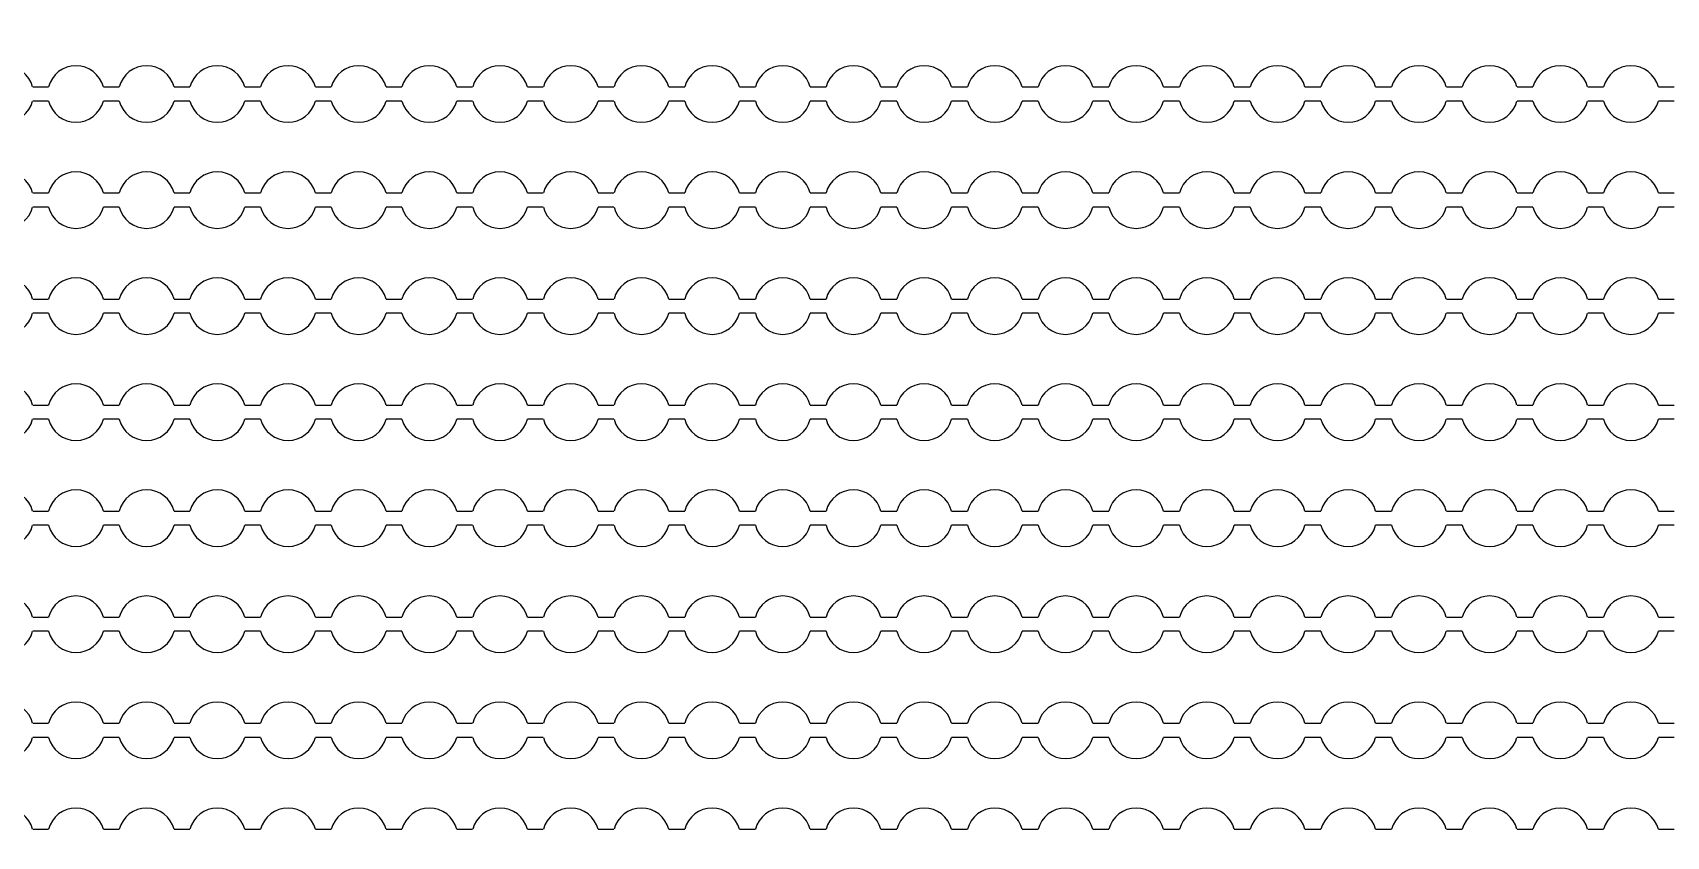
# Model space of a CAD drawing. Extents: x 4056 to 105656, y 4120 to 105720.
# Drawn here: x 64891 to 66047, y 76899 to 77468 of the extents above; entities that cross this region are included whole.
import ezdxf

# ---------------------------------------------------------------- set-up
doc = ezdxf.new("R2010")
doc.units = 13
doc.header["$MEASUREMENT"] = 0
doc.layers.add('Main Layer', color=7, linetype='Continuous', lineweight=0)

msp = doc.modelspace()

# ---------------------------------------------------------------- linework, layer by layer
for p, q in [((64890.9, 77429.2), (64902.1, 77429.2)), ((64940.9, 77429.2), (64952.1, 77429.2)), ((64990.9, 77429.2), (65002.1, 77429.2)), ((65040.9, 77429.2), (65052.1, 77429.2)), ((65090.9, 77429.2), (65102.1, 77429.2)), ((65140.9, 77429.2), (65152.1, 77429.2)), ((65190.9, 77429.2), (65202.1, 77429.2)), ((65240.9, 77429.2), (65252.1, 77429.2)), ((65290.9, 77429.2), (65302.1, 77429.2)), ((65340.9, 77429.2), (65352.1, 77429.2)), ((65390.9, 77429.2), (65402.1, 77429.2)), ((65440.9, 77429.2), (65452.1, 77429.2)), ((65490.9, 77429.2), (65502.1, 77429.2)), ((65540.9, 77429.2), (65552.1, 77429.2)), ((65590.9, 77429.2), (65602.1, 77429.2)), ((65640.9, 77429.2), (65652.1, 77429.2)), ((65690.9, 77429.2), (65702.1, 77429.2)), ((65740.9, 77429.2), (65752.1, 77429.2)), ((65790.9, 77429.2), (65802.1, 77429.2)), ((65840.9, 77429.2), (65852.1, 77429.2)), ((65890.9, 77429.2), (65902.1, 77429.2)), ((65940.9, 77429.2), (65952.1, 77429.2)), ((65990.9, 77429.2), (66002.1, 77429.2)), ((66040.9, 77429.2), (66052.1, 77429.2)), ((64902.1, 77419.2), (64890.9, 77419.2)), ((64952.1, 77419.2), (64940.9, 77419.2)), ((65002.1, 77419.2), (64990.9, 77419.2)), ((65052.1, 77419.2), (65040.9, 77419.2)), ((65102.1, 77419.2), (65090.9, 77419.2)), ((65152.1, 77419.2), (65140.9, 77419.2)), ((65202.1, 77419.2), (65190.9, 77419.2)), ((65252.1, 77419.2), (65240.9, 77419.2)), ((65302.1, 77419.2), (65290.9, 77419.2)), ((65352.1, 77419.2), (65340.9, 77419.2)), ((65402.1, 77419.2), (65390.9, 77419.2)), ((65452.1, 77419.2), (65440.9, 77419.2)), ((65502.1, 77419.2), (65490.9, 77419.2)), ((65552.1, 77419.2), (65540.9, 77419.2)), ((65602.1, 77419.2), (65590.9, 77419.2)), ((65652.1, 77419.2), (65640.9, 77419.2)), ((65702.1, 77419.2), (65690.9, 77419.2)), ((65752.1, 77419.2), (65740.9, 77419.2)), ((65802.1, 77419.2), (65790.9, 77419.2)), ((65852.1, 77419.2), (65840.9, 77419.2)), ((65902.1, 77419.2), (65890.9, 77419.2)), ((65952.1, 77419.2), (65940.9, 77419.2)), ((66002.1, 77419.2), (65990.9, 77419.2)), ((66052.1, 77419.2), (66040.9, 77419.2)), ((64890.9, 77354.2), (64902.1, 77354.2)), ((64940.9, 77354.2), (64952.1, 77354.2)), ((64990.9, 77354.2), (65002.1, 77354.2)), ((65040.9, 77354.2), (65052.1, 77354.2)), ((65090.9, 77354.2), (65102.1, 77354.2)), ((65140.9, 77354.2), (65152.1, 77354.2)), ((65190.9, 77354.2), (65202.1, 77354.2)), ((65240.9, 77354.2), (65252.1, 77354.2)), ((65290.9, 77354.2), (65302.1, 77354.2)), ((65340.9, 77354.2), (65352.1, 77354.2)), ((65390.9, 77354.2), (65402.1, 77354.2)), ((65440.9, 77354.2), (65452.1, 77354.2)), ((65490.9, 77354.2), (65502.1, 77354.2)), ((65540.9, 77354.2), (65552.1, 77354.2)), ((65590.9, 77354.2), (65602.1, 77354.2)), ((65640.9, 77354.2), (65652.1, 77354.2)), ((65690.9, 77354.2), (65702.1, 77354.2)), ((65740.9, 77354.2), (65752.1, 77354.2)), ((65790.9, 77354.2), (65802.1, 77354.2)), ((65840.9, 77354.2), (65852.1, 77354.2)), ((65890.9, 77354.2), (65902.1, 77354.2)), ((65940.9, 77354.2), (65952.1, 77354.2)), ((65990.9, 77354.2), (66002.1, 77354.2)), ((66040.9, 77354.2), (66052.1, 77354.2)), ((64902.1, 77344.2), (64890.9, 77344.2)), ((64952.1, 77344.2), (64940.9, 77344.2)), ((65002.1, 77344.2), (64990.9, 77344.2)), ((65052.1, 77344.2), (65040.9, 77344.2)), ((65102.1, 77344.2), (65090.9, 77344.2)), ((65152.1, 77344.2), (65140.9, 77344.2)), ((65202.1, 77344.2), (65190.9, 77344.2)), ((65252.1, 77344.2), (65240.9, 77344.2)), ((65302.1, 77344.2), (65290.9, 77344.2)), ((65352.1, 77344.2), (65340.9, 77344.2)), ((65402.1, 77344.2), (65390.9, 77344.2)), ((65452.1, 77344.2), (65440.9, 77344.2)), ((65502.1, 77344.2), (65490.9, 77344.2)), ((65552.1, 77344.2), (65540.9, 77344.2)), ((65602.1, 77344.2), (65590.9, 77344.2)), ((65652.1, 77344.2), (65640.9, 77344.2)), ((65702.1, 77344.2), (65690.9, 77344.2)), ((65752.1, 77344.2), (65740.9, 77344.2)), ((65802.1, 77344.2), (65790.9, 77344.2)), ((65852.1, 77344.2), (65840.9, 77344.2)), ((65902.1, 77344.2), (65890.9, 77344.2)), ((65952.1, 77344.2), (65940.9, 77344.2)), ((66002.1, 77344.2), (65990.9, 77344.2)), ((66052.1, 77344.2), (66040.9, 77344.2)), ((64890.9, 77279.2), (64902.1, 77279.2)), ((64940.9, 77279.2), (64952.1, 77279.2)), ((64990.9, 77279.2), (65002.1, 77279.2)), ((65040.9, 77279.2), (65052.1, 77279.2)), ((65090.9, 77279.2), (65102.1, 77279.2)), ((65140.9, 77279.2), (65152.1, 77279.2)), ((65190.9, 77279.2), (65202.1, 77279.2)), ((65240.9, 77279.2), (65252.1, 77279.2)), ((65290.9, 77279.2), (65302.1, 77279.2)), ((65340.9, 77279.2), (65352.1, 77279.2)), ((65390.9, 77279.2), (65402.1, 77279.2)), ((65440.9, 77279.2), (65452.1, 77279.2)), ((65490.9, 77279.2), (65502.1, 77279.2)), ((65540.9, 77279.2), (65552.1, 77279.2)), ((65590.9, 77279.2), (65602.1, 77279.2)), ((65640.9, 77279.2), (65652.1, 77279.2)), ((65690.9, 77279.2), (65702.1, 77279.2)), ((65740.9, 77279.2), (65752.1, 77279.2)), ((65790.9, 77279.2), (65802.1, 77279.2)), ((65840.9, 77279.2), (65852.1, 77279.2)), ((65890.9, 77279.2), (65902.1, 77279.2)), ((65940.9, 77279.2), (65952.1, 77279.2)), ((65990.9, 77279.2), (66002.1, 77279.2)), ((66040.9, 77279.2), (66052.1, 77279.2)), ((64902.1, 77269.2), (64890.9, 77269.2)), ((64952.1, 77269.2), (64940.9, 77269.2)), ((65002.1, 77269.2), (64990.9, 77269.2)), ((65052.1, 77269.2), (65040.9, 77269.2)), ((65102.1, 77269.2), (65090.9, 77269.2)), ((65152.1, 77269.2), (65140.9, 77269.2)), ((65202.1, 77269.2), (65190.9, 77269.2)), ((65252.1, 77269.2), (65240.9, 77269.2)), ((65302.1, 77269.2), (65290.9, 77269.2)), ((65352.1, 77269.2), (65340.9, 77269.2)), ((65402.1, 77269.2), (65390.9, 77269.2)), ((65452.1, 77269.2), (65440.9, 77269.2)), ((65502.1, 77269.2), (65490.9, 77269.2)), ((65552.1, 77269.2), (65540.9, 77269.2)), ((65602.1, 77269.2), (65590.9, 77269.2)), ((65652.1, 77269.2), (65640.9, 77269.2)), ((65702.1, 77269.2), (65690.9, 77269.2)), ((65752.1, 77269.2), (65740.9, 77269.2)), ((65802.1, 77269.2), (65790.9, 77269.2)), ((65852.1, 77269.2), (65840.9, 77269.2)), ((65902.1, 77269.2), (65890.9, 77269.2)), ((65952.1, 77269.2), (65940.9, 77269.2)), ((66002.1, 77269.2), (65990.9, 77269.2)), ((66052.1, 77269.2), (66040.9, 77269.2)), ((64890.9, 77204.2), (64902.1, 77204.2)), ((64940.9, 77204.2), (64952.1, 77204.2)), ((64990.9, 77204.2), (65002.1, 77204.2)), ((65040.9, 77204.2), (65052.1, 77204.2)), ((65090.9, 77204.2), (65102.1, 77204.2)), ((65140.9, 77204.2), (65152.1, 77204.2)), ((65190.9, 77204.2), (65202.1, 77204.2)), ((65240.9, 77204.2), (65252.1, 77204.2)), ((65290.9, 77204.2), (65302.1, 77204.2)), ((65340.9, 77204.2), (65352.1, 77204.2)), ((65390.9, 77204.2), (65402.1, 77204.2)), ((65440.9, 77204.2), (65452.1, 77204.2)), ((65490.9, 77204.2), (65502.1, 77204.2)), ((65540.9, 77204.2), (65552.1, 77204.2)), ((65590.9, 77204.2), (65602.1, 77204.2)), ((65640.9, 77204.2), (65652.1, 77204.2)), ((65690.9, 77204.2), (65702.1, 77204.2)), ((65740.9, 77204.2), (65752.1, 77204.2)), ((65790.9, 77204.2), (65802.1, 77204.2)), ((65840.9, 77204.2), (65852.1, 77204.2)), ((65890.9, 77204.2), (65902.1, 77204.2)), ((65940.9, 77204.2), (65952.1, 77204.2)), ((65990.9, 77204.2), (66002.1, 77204.2)), ((66040.9, 77204.2), (66052.1, 77204.2)), ((64902.1, 77194.2), (64890.9, 77194.2)), ((64952.1, 77194.2), (64940.9, 77194.2)), ((65002.1, 77194.2), (64990.9, 77194.2)), ((65052.1, 77194.2), (65040.9, 77194.2)), ((65102.1, 77194.2), (65090.9, 77194.2)), ((65152.1, 77194.2), (65140.9, 77194.2)), ((65202.1, 77194.2), (65190.9, 77194.2)), ((65252.1, 77194.2), (65240.9, 77194.2)), ((65302.1, 77194.2), (65290.9, 77194.2)), ((65352.1, 77194.2), (65340.9, 77194.2)), ((65402.1, 77194.2), (65390.9, 77194.2)), ((65452.1, 77194.2), (65440.9, 77194.2)), ((65502.1, 77194.2), (65490.9, 77194.2)), ((65552.1, 77194.2), (65540.9, 77194.2)), ((65602.1, 77194.2), (65590.9, 77194.2)), ((65652.1, 77194.2), (65640.9, 77194.2)), ((65702.1, 77194.2), (65690.9, 77194.2)), ((65752.1, 77194.2), (65740.9, 77194.2)), ((65802.1, 77194.2), (65790.9, 77194.2)), ((65852.1, 77194.2), (65840.9, 77194.2)), ((65902.1, 77194.2), (65890.9, 77194.2)), ((65952.1, 77194.2), (65940.9, 77194.2)), ((66002.1, 77194.2), (65990.9, 77194.2)), ((66052.1, 77194.2), (66040.9, 77194.2)), ((64890.9, 77129.2), (64902.1, 77129.2)), ((64940.9, 77129.2), (64952.1, 77129.2)), ((64990.9, 77129.2), (65002.1, 77129.2)), ((65040.9, 77129.2), (65052.1, 77129.2)), ((65090.9, 77129.2), (65102.1, 77129.2)), ((65140.9, 77129.2), (65152.1, 77129.2)), ((65190.9, 77129.2), (65202.1, 77129.2)), ((65240.9, 77129.2), (65252.1, 77129.2)), ((65290.9, 77129.2), (65302.1, 77129.2)), ((65340.9, 77129.2), (65352.1, 77129.2)), ((65390.9, 77129.2), (65402.1, 77129.2)), ((65440.9, 77129.2), (65452.1, 77129.2)), ((65490.9, 77129.2), (65502.1, 77129.2)), ((65540.9, 77129.2), (65552.1, 77129.2)), ((65590.9, 77129.2), (65602.1, 77129.2)), ((65640.9, 77129.2), (65652.1, 77129.2)), ((65690.9, 77129.2), (65702.1, 77129.2)), ((65740.9, 77129.2), (65752.1, 77129.2)), ((65790.9, 77129.2), (65802.1, 77129.2)), ((65840.9, 77129.2), (65852.1, 77129.2)), ((65890.9, 77129.2), (65902.1, 77129.2)), ((65940.9, 77129.2), (65952.1, 77129.2)), ((65990.9, 77129.2), (66002.1, 77129.2)), ((66040.9, 77129.2), (66052.1, 77129.2)), ((64902.1, 77119.2), (64890.9, 77119.2)), ((64952.1, 77119.2), (64940.9, 77119.2)), ((65002.1, 77119.2), (64990.9, 77119.2)), ((65052.1, 77119.2), (65040.9, 77119.2)), ((65102.1, 77119.2), (65090.9, 77119.2)), ((65152.1, 77119.2), (65140.9, 77119.2)), ((65202.1, 77119.2), (65190.9, 77119.2)), ((65252.1, 77119.2), (65240.9, 77119.2)), ((65302.1, 77119.2), (65290.9, 77119.2)), ((65352.1, 77119.2), (65340.9, 77119.2)), ((65402.1, 77119.2), (65390.9, 77119.2)), ((65452.1, 77119.2), (65440.9, 77119.2)), ((65502.1, 77119.2), (65490.9, 77119.2)), ((65552.1, 77119.2), (65540.9, 77119.2)), ((65602.1, 77119.2), (65590.9, 77119.2)), ((65652.1, 77119.2), (65640.9, 77119.2)), ((65702.1, 77119.2), (65690.9, 77119.2)), ((65752.1, 77119.2), (65740.9, 77119.2)), ((65802.1, 77119.2), (65790.9, 77119.2)), ((65852.1, 77119.2), (65840.9, 77119.2)), ((65902.1, 77119.2), (65890.9, 77119.2)), ((65952.1, 77119.2), (65940.9, 77119.2)), ((66002.1, 77119.2), (65990.9, 77119.2)), ((66052.1, 77119.2), (66040.9, 77119.2)), ((64890.9, 77054.2), (64902.1, 77054.2)), ((64940.9, 77054.2), (64952.1, 77054.2)), ((64990.9, 77054.2), (65002.1, 77054.2)), ((65040.9, 77054.2), (65052.1, 77054.2)), ((65090.9, 77054.2), (65102.1, 77054.2)), ((65140.9, 77054.2), (65152.1, 77054.2)), ((65190.9, 77054.2), (65202.1, 77054.2)), ((65240.9, 77054.2), (65252.1, 77054.2)), ((65290.9, 77054.2), (65302.1, 77054.2)), ((65340.9, 77054.2), (65352.1, 77054.2)), ((65390.9, 77054.2), (65402.1, 77054.2)), ((65440.9, 77054.2), (65452.1, 77054.2)), ((65490.9, 77054.2), (65502.1, 77054.2)), ((65540.9, 77054.2), (65552.1, 77054.2)), ((65590.9, 77054.2), (65602.1, 77054.2)), ((65640.9, 77054.2), (65652.1, 77054.2)), ((65690.9, 77054.2), (65702.1, 77054.2)), ((65740.9, 77054.2), (65752.1, 77054.2)), ((65790.9, 77054.2), (65802.1, 77054.2)), ((65840.9, 77054.2), (65852.1, 77054.2)), ((65890.9, 77054.2), (65902.1, 77054.2)), ((65940.9, 77054.2), (65952.1, 77054.2)), ((65990.9, 77054.2), (66002.1, 77054.2)), ((66040.9, 77054.2), (66052.1, 77054.2)), ((64902.1, 77044.2), (64890.9, 77044.2)), ((64952.1, 77044.2), (64940.9, 77044.2)), ((65002.1, 77044.2), (64990.9, 77044.2)), ((65052.1, 77044.2), (65040.9, 77044.2)), ((65102.1, 77044.2), (65090.9, 77044.2)), ((65152.1, 77044.2), (65140.9, 77044.2)), ((65202.1, 77044.2), (65190.9, 77044.2)), ((65252.1, 77044.2), (65240.9, 77044.2)), ((65302.1, 77044.2), (65290.9, 77044.2)), ((65352.1, 77044.2), (65340.9, 77044.2)), ((65402.1, 77044.2), (65390.9, 77044.2)), ((65452.1, 77044.2), (65440.9, 77044.2)), ((65502.1, 77044.2), (65490.9, 77044.2)), ((65552.1, 77044.2), (65540.9, 77044.2)), ((65602.1, 77044.2), (65590.9, 77044.2)), ((65652.1, 77044.2), (65640.9, 77044.2)), ((65702.1, 77044.2), (65690.9, 77044.2)), ((65752.1, 77044.2), (65740.9, 77044.2)), ((65802.1, 77044.2), (65790.9, 77044.2)), ((65852.1, 77044.2), (65840.9, 77044.2)), ((65902.1, 77044.2), (65890.9, 77044.2)), ((65952.1, 77044.2), (65940.9, 77044.2)), ((66002.1, 77044.2), (65990.9, 77044.2)), ((66052.1, 77044.2), (66040.9, 77044.2)), ((64890.9, 76979.2), (64902.1, 76979.2)), ((64940.9, 76979.2), (64952.1, 76979.2)), ((64990.9, 76979.2), (65002.1, 76979.2)), ((65040.9, 76979.2), (65052.1, 76979.2)), ((65090.9, 76979.2), (65102.1, 76979.2)), ((65140.9, 76979.2), (65152.1, 76979.2)), ((65190.9, 76979.2), (65202.1, 76979.2)), ((65240.9, 76979.2), (65252.1, 76979.2)), ((65290.9, 76979.2), (65302.1, 76979.2)), ((65340.9, 76979.2), (65352.1, 76979.2)), ((65390.9, 76979.2), (65402.1, 76979.2)), ((65440.9, 76979.2), (65452.1, 76979.2)), ((65490.9, 76979.2), (65502.1, 76979.2)), ((65540.9, 76979.2), (65552.1, 76979.2)), ((65590.9, 76979.2), (65602.1, 76979.2)), ((65640.9, 76979.2), (65652.1, 76979.2)), ((65690.9, 76979.2), (65702.1, 76979.2)), ((65740.9, 76979.2), (65752.1, 76979.2)), ((65790.9, 76979.2), (65802.1, 76979.2)), ((65840.9, 76979.2), (65852.1, 76979.2)), ((65890.9, 76979.2), (65902.1, 76979.2)), ((65940.9, 76979.2), (65952.1, 76979.2)), ((65990.9, 76979.2), (66002.1, 76979.2)), ((66040.9, 76979.2), (66052.1, 76979.2)), ((64902.1, 76969.2), (64890.9, 76969.2)), ((64952.1, 76969.2), (64940.9, 76969.2)), ((65002.1, 76969.2), (64990.9, 76969.2)), ((65052.1, 76969.2), (65040.9, 76969.2)), ((65102.1, 76969.2), (65090.9, 76969.2)), ((65152.1, 76969.2), (65140.9, 76969.2)), ((65202.1, 76969.2), (65190.9, 76969.2)), ((65252.1, 76969.2), (65240.9, 76969.2)), ((65302.1, 76969.2), (65290.9, 76969.2)), ((65352.1, 76969.2), (65340.9, 76969.2)), ((65402.1, 76969.2), (65390.9, 76969.2)), ((65452.1, 76969.2), (65440.9, 76969.2)), ((65502.1, 76969.2), (65490.9, 76969.2)), ((65552.1, 76969.2), (65540.9, 76969.2)), ((65602.1, 76969.2), (65590.9, 76969.2)), ((65652.1, 76969.2), (65640.9, 76969.2)), ((65702.1, 76969.2), (65690.9, 76969.2)), ((65752.1, 76969.2), (65740.9, 76969.2)), ((65802.1, 76969.2), (65790.9, 76969.2)), ((65852.1, 76969.2), (65840.9, 76969.2)), ((65902.1, 76969.2), (65890.9, 76969.2)), ((65952.1, 76969.2), (65940.9, 76969.2)), ((66002.1, 76969.2), (65990.9, 76969.2)), ((66052.1, 76969.2), (66040.9, 76969.2)), ((64890.9, 76904.2), (64902.1, 76904.2)), ((64940.9, 76904.2), (64952.1, 76904.2)), ((64990.9, 76904.2), (65002.1, 76904.2)), ((65040.9, 76904.2), (65052.1, 76904.2)), ((65090.9, 76904.2), (65102.1, 76904.2)), ((65140.9, 76904.2), (65152.1, 76904.2)), ((65190.9, 76904.2), (65202.1, 76904.2)), ((65240.9, 76904.2), (65252.1, 76904.2)), ((65290.9, 76904.2), (65302.1, 76904.2)), ((65340.9, 76904.2), (65352.1, 76904.2)), ((65390.9, 76904.2), (65402.1, 76904.2)), ((65440.9, 76904.2), (65452.1, 76904.2)), ((65490.9, 76904.2), (65502.1, 76904.2)), ((65540.9, 76904.2), (65552.1, 76904.2)), ((65590.9, 76904.2), (65602.1, 76904.2)), ((65640.9, 76904.2), (65652.1, 76904.2)), ((65690.9, 76904.2), (65702.1, 76904.2)), ((65740.9, 76904.2), (65752.1, 76904.2)), ((65790.9, 76904.2), (65802.1, 76904.2)), ((65840.9, 76904.2), (65852.1, 76904.2)), ((65890.9, 76904.2), (65902.1, 76904.2)), ((65940.9, 76904.2), (65952.1, 76904.2)), ((65990.9, 76904.2), (66002.1, 76904.2)), ((66040.9, 76904.2), (66052.1, 76904.2))]:
    msp.add_line(p, q)
at = {"lineweight": 0}
msp.add_circle((61011.6, 73976.1), 11000, dxfattribs=at)
for centre, start, end in [((64871.5, 77424.2), 14.4775, 165.5225), ((64921.5, 77424.2), 14.4775, 165.5225), ((64971.5, 77424.2), 14.4775, 165.5225), ((65021.5, 77424.2), 14.4775, 165.5225), ((65071.5, 77424.2), 14.4775, 165.5225), ((65121.5, 77424.2), 14.4775, 165.5225), ((65171.5, 77424.2), 14.4775, 165.5225), ((65221.5, 77424.2), 14.4775, 165.5225), ((65271.5, 77424.2), 14.4775, 165.5225), ((65321.5, 77424.2), 14.4775, 165.5225), ((65371.5, 77424.2), 14.4775, 165.5225), ((65421.5, 77424.2), 14.4775, 165.5225), ((65471.5, 77424.2), 14.4775, 165.5225), ((65521.5, 77424.2), 14.4775, 165.5225), ((65571.5, 77424.2), 14.4775, 165.5225), ((65621.5, 77424.2), 14.4775, 165.5225), ((65671.5, 77424.2), 14.4775, 165.5225), ((65721.5, 77424.2), 14.4775, 165.5225), ((65771.5, 77424.2), 14.4775, 165.5225), ((65821.5, 77424.2), 14.4775, 165.5225), ((65871.5, 77424.2), 14.4775, 165.5225), ((65921.5, 77424.2), 14.4775, 165.5225), ((65971.5, 77424.2), 14.4775, 165.5225), ((66021.5, 77424.2), 14.4775, 165.5225), ((64871.5, 77424.2), 194.4775, 345.5225), ((64921.5, 77424.2), 194.4775, 345.5225), ((64971.5, 77424.2), 194.4775, 345.5225), ((65021.5, 77424.2), 194.4775, 345.5225), ((65071.5, 77424.2), 194.4775, 345.5225), ((65121.5, 77424.2), 194.4775, 345.5225), ((65171.5, 77424.2), 194.4775, 345.5225), ((65221.5, 77424.2), 194.4775, 345.5225), ((65271.5, 77424.2), 194.4775, 345.5225), ((65321.5, 77424.2), 194.4775, 345.5225), ((65371.5, 77424.2), 194.4775, 345.5225), ((65421.5, 77424.2), 194.4775, 345.5225), ((65471.5, 77424.2), 194.4775, 345.5225), ((65521.5, 77424.2), 194.4775, 345.5225), ((65571.5, 77424.2), 194.4775, 345.5225), ((65621.5, 77424.2), 194.4775, 345.5225), ((65671.5, 77424.2), 194.4775, 345.5225), ((65721.5, 77424.2), 194.4775, 345.5225), ((65771.5, 77424.2), 194.4775, 345.5225), ((65821.5, 77424.2), 194.4775, 345.5225), ((65871.5, 77424.2), 194.4775, 345.5225), ((65921.5, 77424.2), 194.4775, 345.5225), ((65971.5, 77424.2), 194.4775, 345.5225), ((66021.5, 77424.2), 194.4775, 345.5225), ((64871.5, 77349.2), 14.4775, 165.5225), ((64921.5, 77349.2), 14.4775, 165.5225), ((64971.5, 77349.2), 14.4775, 165.5225), ((65021.5, 77349.2), 14.4775, 165.5225), ((65071.5, 77349.2), 14.4775, 165.5225), ((65121.5, 77349.2), 14.4775, 165.5225), ((65171.5, 77349.2), 14.4775, 165.5225), ((65221.5, 77349.2), 14.4775, 165.5225), ((65271.5, 77349.2), 14.4775, 165.5225), ((65321.5, 77349.2), 14.4775, 165.5225), ((65371.5, 77349.2), 14.4775, 165.5225), ((65421.5, 77349.2), 14.4775, 165.5225), ((65471.5, 77349.2), 14.4775, 165.5225), ((65521.5, 77349.2), 14.4775, 165.5225), ((65571.5, 77349.2), 14.4775, 165.5225), ((65621.5, 77349.2), 14.4775, 165.5225), ((65671.5, 77349.2), 14.4775, 165.5225), ((65721.5, 77349.2), 14.4775, 165.5225), ((65771.5, 77349.2), 14.4775, 165.5225), ((65821.5, 77349.2), 14.4775, 165.5225), ((65871.5, 77349.2), 14.4775, 165.5225), ((65921.5, 77349.2), 14.4775, 165.5225), ((65971.5, 77349.2), 14.4775, 165.5225), ((66021.5, 77349.2), 14.4775, 165.5225), ((64871.5, 77349.2), 194.4775, 345.5225), ((64921.5, 77349.2), 194.4775, 345.5225), ((64971.5, 77349.2), 194.4775, 345.5225), ((65021.5, 77349.2), 194.4775, 345.5225), ((65071.5, 77349.2), 194.4775, 345.5225), ((65121.5, 77349.2), 194.4775, 345.5225), ((65171.5, 77349.2), 194.4775, 345.5225), ((65221.5, 77349.2), 194.4775, 345.5225), ((65271.5, 77349.2), 194.4775, 345.5225), ((65321.5, 77349.2), 194.4775, 345.5225), ((65371.5, 77349.2), 194.4775, 345.5225), ((65421.5, 77349.2), 194.4775, 345.5225), ((65471.5, 77349.2), 194.4775, 345.5225), ((65521.5, 77349.2), 194.4775, 345.5225), ((65571.5, 77349.2), 194.4775, 345.5225), ((65621.5, 77349.2), 194.4775, 345.5225), ((65671.5, 77349.2), 194.4775, 345.5225), ((65721.5, 77349.2), 194.4775, 345.5225), ((65771.5, 77349.2), 194.4775, 345.5225), ((65821.5, 77349.2), 194.4775, 345.5225), ((65871.5, 77349.2), 194.4775, 345.5225), ((65921.5, 77349.2), 194.4775, 345.5225), ((65971.5, 77349.2), 194.4775, 345.5225), ((66021.5, 77349.2), 194.4775, 345.5225), ((64871.5, 77274.2), 14.4775, 165.5225), ((64921.5, 77274.2), 14.4775, 165.5225), ((64971.5, 77274.2), 14.4775, 165.5225), ((65021.5, 77274.2), 14.4775, 165.5225), ((65071.5, 77274.2), 14.4775, 165.5225), ((65121.5, 77274.2), 14.4775, 165.5225), ((65171.5, 77274.2), 14.4775, 165.5225), ((65221.5, 77274.2), 14.4775, 165.5225), ((65271.5, 77274.2), 14.4775, 165.5225), ((65321.5, 77274.2), 14.4775, 165.5225), ((65371.5, 77274.2), 14.4775, 165.5225), ((65421.5, 77274.2), 14.4775, 165.5225), ((65471.5, 77274.2), 14.4775, 165.5225), ((65521.5, 77274.2), 14.4775, 165.5225), ((65571.5, 77274.2), 14.4775, 165.5225), ((65621.5, 77274.2), 14.4775, 165.5225), ((65671.5, 77274.2), 14.4775, 165.5225), ((65721.5, 77274.2), 14.4775, 165.5225), ((65771.5, 77274.2), 14.4775, 165.5225), ((65821.5, 77274.2), 14.4775, 165.5225), ((65871.5, 77274.2), 14.4775, 165.5225), ((65921.5, 77274.2), 14.4775, 165.5225), ((65971.5, 77274.2), 14.4775, 165.5225), ((66021.5, 77274.2), 14.4775, 165.5225), ((64871.5, 77274.2), 194.4775, 345.5225), ((64921.5, 77274.2), 194.4775, 345.5225), ((64971.5, 77274.2), 194.4775, 345.5225), ((65021.5, 77274.2), 194.4775, 345.5225), ((65071.5, 77274.2), 194.4775, 345.5225), ((65121.5, 77274.2), 194.4775, 345.5225), ((65171.5, 77274.2), 194.4775, 345.5225), ((65221.5, 77274.2), 194.4775, 345.5225), ((65271.5, 77274.2), 194.4775, 345.5225), ((65321.5, 77274.2), 194.4775, 345.5225), ((65371.5, 77274.2), 194.4775, 345.5225), ((65421.5, 77274.2), 194.4775, 345.5225), ((65471.5, 77274.2), 194.4775, 345.5225), ((65521.5, 77274.2), 194.4775, 345.5225), ((65571.5, 77274.2), 194.4775, 345.5225), ((65621.5, 77274.2), 194.4775, 345.5225), ((65671.5, 77274.2), 194.4775, 345.5225), ((65721.5, 77274.2), 194.4775, 345.5225), ((65771.5, 77274.2), 194.4775, 345.5225), ((65821.5, 77274.2), 194.4775, 345.5225), ((65871.5, 77274.2), 194.4775, 345.5225), ((65921.5, 77274.2), 194.4775, 345.5225), ((65971.5, 77274.2), 194.4775, 345.5225), ((66021.5, 77274.2), 194.4775, 345.5225), ((64871.5, 77199.2), 14.4775, 165.5225), ((64921.5, 77199.2), 14.4775, 165.5225), ((64971.5, 77199.2), 14.4775, 165.5225), ((65021.5, 77199.2), 14.4775, 165.5225), ((65071.5, 77199.2), 14.4775, 165.5225), ((65121.5, 77199.2), 14.4775, 165.5225), ((65171.5, 77199.2), 14.4775, 165.5225), ((65221.5, 77199.2), 14.4775, 165.5225), ((65271.5, 77199.2), 14.4775, 165.5225), ((65321.5, 77199.2), 14.4775, 165.5225), ((65371.5, 77199.2), 14.4775, 165.5225), ((65421.5, 77199.2), 14.4775, 165.5225), ((65471.5, 77199.2), 14.4775, 165.5225), ((65521.5, 77199.2), 14.4775, 165.5225), ((65571.5, 77199.2), 14.4775, 165.5225), ((65621.5, 77199.2), 14.4775, 165.5225), ((65671.5, 77199.2), 14.4775, 165.5225), ((65721.5, 77199.2), 14.4775, 165.5225), ((65771.5, 77199.2), 14.4775, 165.5225), ((65821.5, 77199.2), 14.4775, 165.5225), ((65871.5, 77199.2), 14.4775, 165.5225), ((65921.5, 77199.2), 14.4775, 165.5225), ((65971.5, 77199.2), 14.4775, 165.5225), ((66021.5, 77199.2), 14.4775, 165.5225), ((64871.5, 77199.2), 194.4775, 345.5225), ((64921.5, 77199.2), 194.4775, 345.5225), ((64971.5, 77199.2), 194.4775, 345.5225), ((65021.5, 77199.2), 194.4775, 345.5225), ((65071.5, 77199.2), 194.4775, 345.5225), ((65121.5, 77199.2), 194.4775, 345.5225), ((65171.5, 77199.2), 194.4775, 345.5225), ((65221.5, 77199.2), 194.4775, 345.5225), ((65271.5, 77199.2), 194.4775, 345.5225), ((65321.5, 77199.2), 194.4775, 345.5225), ((65371.5, 77199.2), 194.4775, 345.5225), ((65421.5, 77199.2), 194.4775, 345.5225), ((65471.5, 77199.2), 194.4775, 345.5225), ((65521.5, 77199.2), 194.4775, 345.5225), ((65571.5, 77199.2), 194.4775, 345.5225), ((65621.5, 77199.2), 194.4775, 345.5225), ((65671.5, 77199.2), 194.4775, 345.5225), ((65721.5, 77199.2), 194.4775, 345.5225), ((65771.5, 77199.2), 194.4775, 345.5225), ((65821.5, 77199.2), 194.4775, 345.5225), ((65871.5, 77199.2), 194.4775, 345.5225), ((65921.5, 77199.2), 194.4775, 345.5225), ((65971.5, 77199.2), 194.4775, 345.5225), ((66021.5, 77199.2), 194.4775, 345.5225), ((64871.5, 77124.2), 14.4775, 165.5225), ((64921.5, 77124.2), 14.4775, 165.5225), ((64971.5, 77124.2), 14.4775, 165.5225), ((65021.5, 77124.2), 14.4775, 165.5225), ((65071.5, 77124.2), 14.4775, 165.5225), ((65121.5, 77124.2), 14.4775, 165.5225), ((65171.5, 77124.2), 14.4775, 165.5225), ((65221.5, 77124.2), 14.4775, 165.5225), ((65271.5, 77124.2), 14.4775, 165.5225), ((65321.5, 77124.2), 14.4775, 165.5225), ((65371.5, 77124.2), 14.4775, 165.5225), ((65421.5, 77124.2), 14.4775, 165.5225), ((65471.5, 77124.2), 14.4775, 165.5225), ((65521.5, 77124.2), 14.4775, 165.5225), ((65571.5, 77124.2), 14.4775, 165.5225), ((65621.5, 77124.2), 14.4775, 165.5225), ((65671.5, 77124.2), 14.4775, 165.5225), ((65721.5, 77124.2), 14.4775, 165.5225), ((65771.5, 77124.2), 14.4775, 165.5225), ((65821.5, 77124.2), 14.4775, 165.5225), ((65871.5, 77124.2), 14.4775, 165.5225), ((65921.5, 77124.2), 14.4775, 165.5225), ((65971.5, 77124.2), 14.4775, 165.5225), ((66021.5, 77124.2), 14.4775, 165.5225), ((64871.5, 77124.2), 194.4775, 345.5225), ((64921.5, 77124.2), 194.4775, 345.5225), ((64971.5, 77124.2), 194.4775, 345.5225), ((65021.5, 77124.2), 194.4775, 345.5225), ((65071.5, 77124.2), 194.4775, 345.5225), ((65121.5, 77124.2), 194.4775, 345.5225), ((65171.5, 77124.2), 194.4775, 345.5225), ((65221.5, 77124.2), 194.4775, 345.5225), ((65271.5, 77124.2), 194.4775, 345.5225), ((65321.5, 77124.2), 194.4775, 345.5225), ((65371.5, 77124.2), 194.4775, 345.5225), ((65421.5, 77124.2), 194.4775, 345.5225), ((65471.5, 77124.2), 194.4775, 345.5225), ((65521.5, 77124.2), 194.4775, 345.5225), ((65571.5, 77124.2), 194.4775, 345.5225), ((65621.5, 77124.2), 194.4775, 345.5225), ((65671.5, 77124.2), 194.4775, 345.5225), ((65721.5, 77124.2), 194.4775, 345.5225), ((65771.5, 77124.2), 194.4775, 345.5225), ((65821.5, 77124.2), 194.4775, 345.5225), ((65871.5, 77124.2), 194.4775, 345.5225), ((65921.5, 77124.2), 194.4775, 345.5225), ((65971.5, 77124.2), 194.4775, 345.5225), ((66021.5, 77124.2), 194.4775, 345.5225), ((64871.5, 77049.2), 14.4775, 165.5225), ((64921.5, 77049.2), 14.4775, 165.5225), ((64971.5, 77049.2), 14.4775, 165.5225), ((65021.5, 77049.2), 14.4775, 165.5225), ((65071.5, 77049.2), 14.4775, 165.5225), ((65121.5, 77049.2), 14.4775, 165.5225), ((65171.5, 77049.2), 14.4775, 165.5225), ((65221.5, 77049.2), 14.4775, 165.5225), ((65271.5, 77049.2), 14.4775, 165.5225), ((65321.5, 77049.2), 14.4775, 165.5225), ((65371.5, 77049.2), 14.4775, 165.5225), ((65421.5, 77049.2), 14.4775, 165.5225), ((65471.5, 77049.2), 14.4775, 165.5225), ((65521.5, 77049.2), 14.4775, 165.5225), ((65571.5, 77049.2), 14.4775, 165.5225), ((65621.5, 77049.2), 14.4775, 165.5225), ((65671.5, 77049.2), 14.4775, 165.5225), ((65721.5, 77049.2), 14.4775, 165.5225), ((65771.5, 77049.2), 14.4775, 165.5225), ((65821.5, 77049.2), 14.4775, 165.5225), ((65871.5, 77049.2), 14.4775, 165.5225), ((65921.5, 77049.2), 14.4775, 165.5225), ((65971.5, 77049.2), 14.4775, 165.5225), ((66021.5, 77049.2), 14.4775, 165.5225), ((64871.5, 77049.2), 194.4775, 345.5225), ((64921.5, 77049.2), 194.4775, 345.5225), ((64971.5, 77049.2), 194.4775, 345.5225), ((65021.5, 77049.2), 194.4775, 345.5225), ((65071.5, 77049.2), 194.4775, 345.5225), ((65121.5, 77049.2), 194.4775, 345.5225), ((65171.5, 77049.2), 194.4775, 345.5225), ((65221.5, 77049.2), 194.4775, 345.5225), ((65271.5, 77049.2), 194.4775, 345.5225), ((65321.5, 77049.2), 194.4775, 345.5225), ((65371.5, 77049.2), 194.4775, 345.5225), ((65421.5, 77049.2), 194.4775, 345.5225), ((65471.5, 77049.2), 194.4775, 345.5225), ((65521.5, 77049.2), 194.4775, 345.5225), ((65571.5, 77049.2), 194.4775, 345.5225), ((65621.5, 77049.2), 194.4775, 345.5225), ((65671.5, 77049.2), 194.4775, 345.5225), ((65721.5, 77049.2), 194.4775, 345.5225), ((65771.5, 77049.2), 194.4775, 345.5225), ((65821.5, 77049.2), 194.4775, 345.5225), ((65871.5, 77049.2), 194.4775, 345.5225), ((65921.5, 77049.2), 194.4775, 345.5225), ((65971.5, 77049.2), 194.4775, 345.5225), ((66021.5, 77049.2), 194.4775, 345.5225), ((64871.5, 76974.2), 14.4775, 165.5225), ((64921.5, 76974.2), 14.4775, 165.5225), ((64971.5, 76974.2), 14.4775, 165.5225), ((65021.5, 76974.2), 14.4775, 165.5225), ((65071.5, 76974.2), 14.4775, 165.5225), ((65121.5, 76974.2), 14.4775, 165.5225), ((65171.5, 76974.2), 14.4775, 165.5225), ((65221.5, 76974.2), 14.4775, 165.5225), ((65271.5, 76974.2), 14.4775, 165.5225), ((65321.5, 76974.2), 14.4775, 165.5225), ((65371.5, 76974.2), 14.4775, 165.5225), ((65421.5, 76974.2), 14.4775, 165.5225), ((65471.5, 76974.2), 14.4775, 165.5225), ((65521.5, 76974.2), 14.4775, 165.5225), ((65571.5, 76974.2), 14.4775, 165.5225), ((65621.5, 76974.2), 14.4775, 165.5225), ((65671.5, 76974.2), 14.4775, 165.5225), ((65721.5, 76974.2), 14.4775, 165.5225), ((65771.5, 76974.2), 14.4775, 165.5225), ((65821.5, 76974.2), 14.4775, 165.5225), ((65871.5, 76974.2), 14.4775, 165.5225), ((65921.5, 76974.2), 14.4775, 165.5225), ((65971.5, 76974.2), 14.4775, 165.5225), ((66021.5, 76974.2), 14.4775, 165.5225), ((64871.5, 76974.2), 194.4775, 345.5225), ((64921.5, 76974.2), 194.4775, 345.5225), ((64971.5, 76974.2), 194.4775, 345.5225), ((65021.5, 76974.2), 194.4775, 345.5225), ((65071.5, 76974.2), 194.4775, 345.5225), ((65121.5, 76974.2), 194.4775, 345.5225), ((65171.5, 76974.2), 194.4775, 345.5225), ((65221.5, 76974.2), 194.4775, 345.5225), ((65271.5, 76974.2), 194.4775, 345.5225), ((65321.5, 76974.2), 194.4775, 345.5225), ((65371.5, 76974.2), 194.4775, 345.5225), ((65421.5, 76974.2), 194.4775, 345.5225), ((65471.5, 76974.2), 194.4775, 345.5225), ((65521.5, 76974.2), 194.4775, 345.5225), ((65571.5, 76974.2), 194.4775, 345.5225), ((65621.5, 76974.2), 194.4775, 345.5225), ((65671.5, 76974.2), 194.4775, 345.5225), ((65721.5, 76974.2), 194.4775, 345.5225), ((65771.5, 76974.2), 194.4775, 345.5225), ((65821.5, 76974.2), 194.4775, 345.5225), ((65871.5, 76974.2), 194.4775, 345.5225), ((65921.5, 76974.2), 194.4775, 345.5225), ((65971.5, 76974.2), 194.4775, 345.5225), ((66021.5, 76974.2), 194.4775, 345.5225), ((64871.5, 76899.2), 14.4775, 165.5225), ((64921.5, 76899.2), 14.4775, 165.5225), ((64971.5, 76899.2), 14.4775, 165.5225), ((65021.5, 76899.2), 14.4775, 165.5225), ((65071.5, 76899.2), 14.4775, 165.5225), ((65121.5, 76899.2), 14.4775, 165.5225), ((65171.5, 76899.2), 14.4775, 165.5225), ((65221.5, 76899.2), 14.4775, 165.5225), ((65271.5, 76899.2), 14.4775, 165.5225), ((65321.5, 76899.2), 14.4775, 165.5225), ((65371.5, 76899.2), 14.4775, 165.5225), ((65421.5, 76899.2), 14.4775, 165.5225), ((65471.5, 76899.2), 14.4775, 165.5225), ((65521.5, 76899.2), 14.4775, 165.5225), ((65571.5, 76899.2), 14.4775, 165.5225), ((65621.5, 76899.2), 14.4775, 165.5225), ((65671.5, 76899.2), 14.4775, 165.5225), ((65721.5, 76899.2), 14.4775, 165.5225), ((65771.5, 76899.2), 14.4775, 165.5225), ((65821.5, 76899.2), 14.4775, 165.5225), ((65871.5, 76899.2), 14.4775, 165.5225), ((65921.5, 76899.2), 14.4775, 165.5225), ((65971.5, 76899.2), 14.4775, 165.5225), ((66021.5, 76899.2), 14.4775, 165.5225)]:
    msp.add_arc(centre, 20, start, end)
at = {"layer": 'Main Layer'}
msp.add_circle((54856, 54920.5), 50800, dxfattribs=at)

doc.saveas('drawing.dxf')
